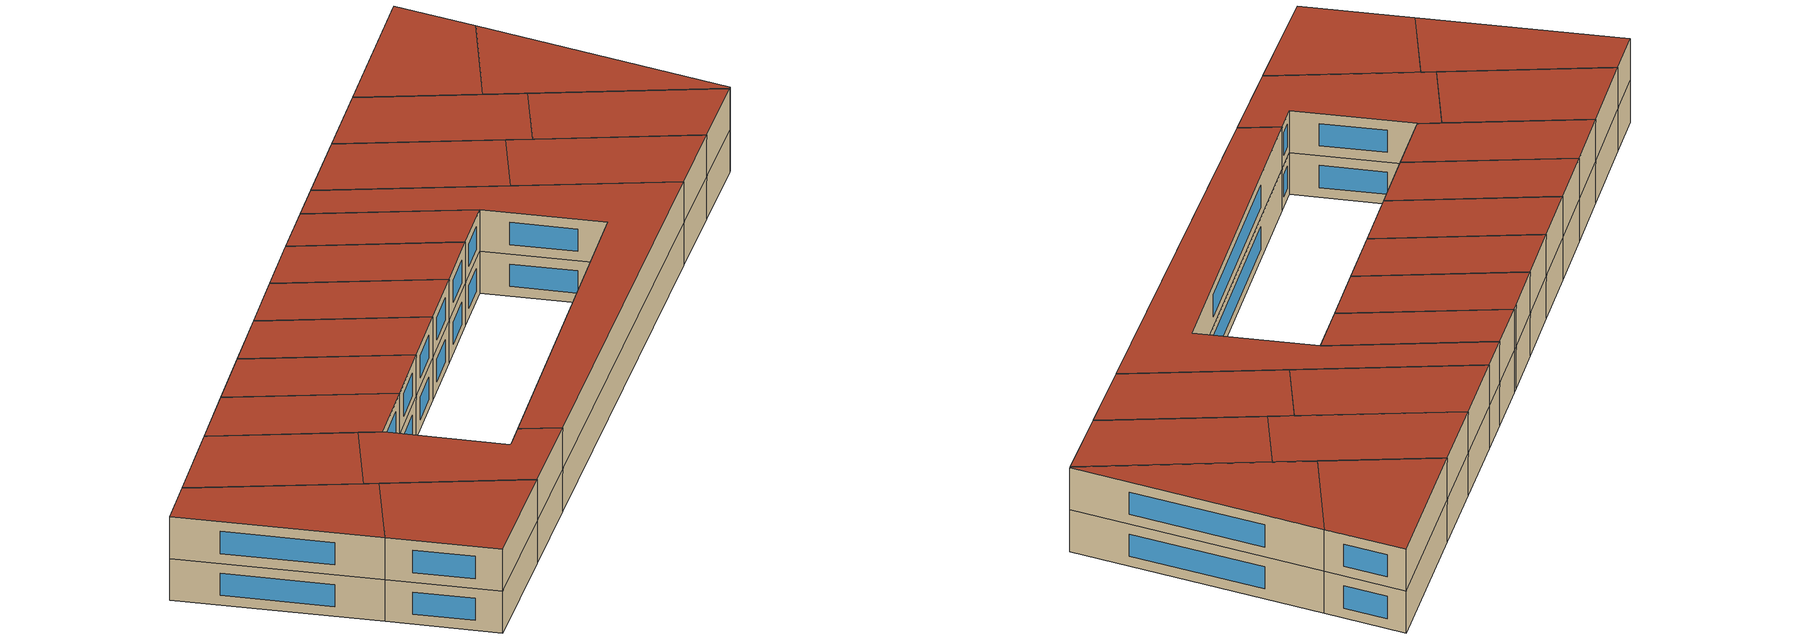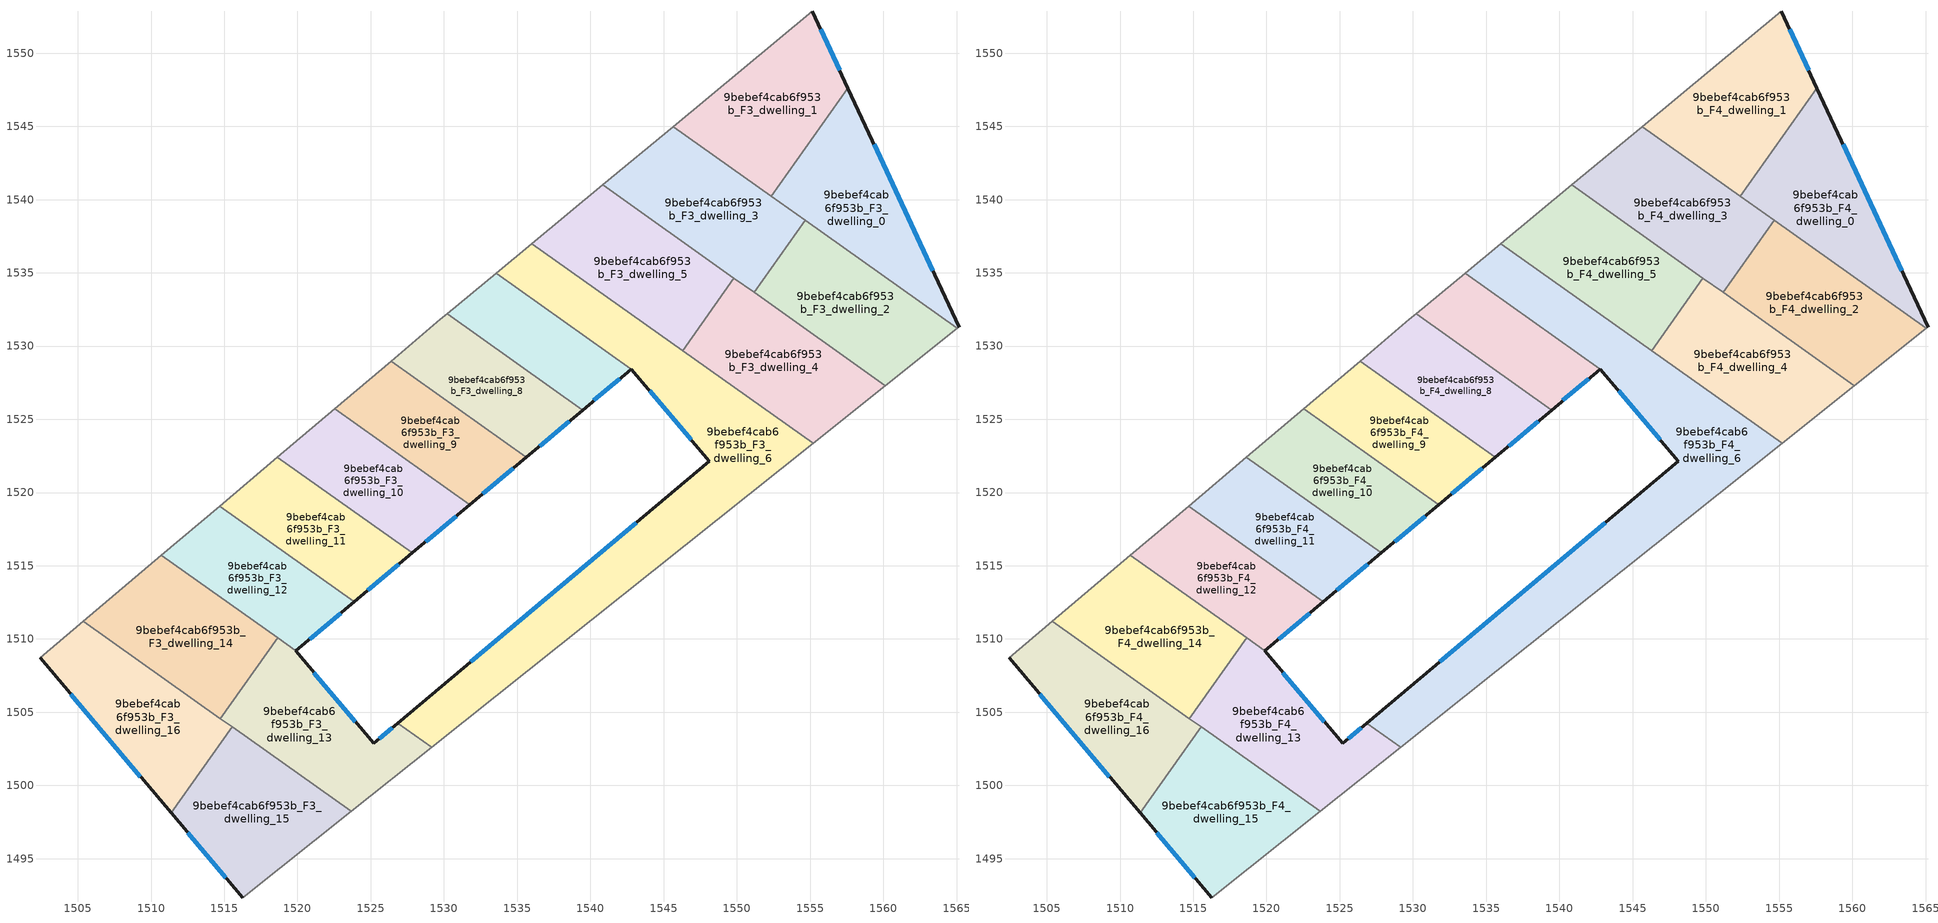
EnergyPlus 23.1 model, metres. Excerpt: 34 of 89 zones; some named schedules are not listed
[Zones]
9bebef4cab6f953b_F3_dwelling_0
 floor to 9bebef4cab6f953b_F2_dwelling_0 (EU_floor_Construction): 1557.59,1547.61 1565.17,1531.3 1565.06,1531.21 1552.35,1540.23 z9
 wall outside (EU_wall_Construction): 1565.17,1531.3 1557.59,1547.61 z9:12
 wall to 9bebef4cab6f953b_F3_dwelling_1 (EU_wall_Construction): 1557.59,1547.61 1552.35,1540.23 z9:12
 wall adiabatic (EU_wall_Construction): 1565.06,1531.21 1565.17,1531.3 z9:12
 wall to 9bebef4cab6f953b_F3_dwelling_2 (EU_wall_Construction): 1554.67,1538.59 1565.06,1531.21 z9:12
 wall to 9bebef4cab6f953b_F3_dwelling_3 (EU_wall_Construction): 1552.35,1540.23 1554.67,1538.59 z9:12
 window (EU_Window_Construction): 1563.39,1535.13 1559.37,1543.78 z9.7:11.3
9bebef4cab6f953b_F3_dwelling_1
 floor to 9bebef4cab6f953b_F2_dwelling_1 (EU_floor_Construction): 1555.15,1552.85 1557.59,1547.61 1552.35,1540.23 1545.65,1544.99 z9
 wall outside (EU_wall_Construction): 1557.59,1547.61 1555.15,1552.85 z9:12
 wall adiabatic (EU_wall_Construction): 1555.15,1552.85 1545.65,1544.99 z9:12
 wall to 9bebef4cab6f953b_F3_dwelling_3 (EU_wall_Construction): 1545.65,1544.99 1552.35,1540.23 z9:12
 window (EU_Window_Construction): 1557.01,1548.84 1555.72,1551.62 z9.7:11.3
9bebef4cab6f953b_F3_dwelling_10
 floor to 9bebef4cab6f953b_F2_dwelling_10 (EU_floor_Construction): 1531.76,1519.16 1527.84,1515.88 1518.63,1522.41 1522.53,1525.71 z9
 wall outside (EU_wall_Construction): 1527.84,1515.88 1531.76,1519.16 z9:12
 wall to 9bebef4cab6f953b_F3_dwelling_11 (EU_wall_Construction): 1518.63,1522.41 1527.84,1515.88 z9:12
 wall adiabatic (EU_wall_Construction): 1522.53,1525.71 1518.63,1522.41 z9:12
 wall to 9bebef4cab6f953b_F3_dwelling_9 (EU_wall_Construction): 1531.76,1519.16 1522.53,1525.71 z9:12
 window (EU_Window_Construction): 1528.76,1516.65 1530.84,1518.39 z9.7:11.3
9bebef4cab6f953b_F3_dwelling_11
 floor to 9bebef4cab6f953b_F2_dwelling_11 (EU_floor_Construction): 1527.84,1515.88 1523.89,1512.55 1514.69,1519.08 1518.63,1522.41 z9
 wall outside (EU_wall_Construction): 1523.89,1512.55 1527.84,1515.88 z9:12
 wall to 9bebef4cab6f953b_F3_dwelling_12 (EU_wall_Construction): 1514.69,1519.08 1523.89,1512.55 z9:12
 wall adiabatic (EU_wall_Construction): 1518.63,1522.41 1514.69,1519.08 z9:12
 window (EU_Window_Construction): 1524.81,1513.33 1526.91,1515.1 z9.7:11.3
9bebef4cab6f953b_F3_dwelling_12
 floor to 9bebef4cab6f953b_F2_dwelling_12 (EU_floor_Construction): 1523.89,1512.55 1519.89,1509.2 1510.71,1515.71 1514.69,1519.08 z9
 wall outside (EU_wall_Construction): 1519.89,1509.2 1523.89,1512.55 z9:12
 wall adiabatic (EU_wall_Construction): 1514.69,1519.08 1510.71,1515.71 z9:12
 wall to 9bebef4cab6f953b_F3_dwelling_14 (EU_wall_Construction): 1510.71,1515.71 1518.64,1510.08 z9:12
 wall to 9bebef4cab6f953b_F3_dwelling_13 (EU_wall_Construction): 1518.64,1510.08 1519.89,1509.2 z9:12
 window (EU_Window_Construction): 1520.82,1509.99 1522.95,1511.77 z9.7:11.3
9bebef4cab6f953b_F3_dwelling_13
 floor to 9bebef4cab6f953b_F2_dwelling_13 (EU_floor_Construction): 1526.84,1504.26 1529.16,1502.62 1523.66,1498.23 1514.73,1504.57 1518.64,1510.08 1519.89,1509.2 1519.87,1509.18 1525.2,1502.88 z9
 wall outside (EU_wall_Construction): 1526.84,1504.26 1525.2,1502.88 1519.87,1509.18 1519.89,1509.2 z9:12
 wall to 9bebef4cab6f953b_F3_dwelling_6 (EU_wall_Construction): 1529.16,1502.62 1526.84,1504.26 z9:12
 wall adiabatic (EU_wall_Construction): 1523.66,1498.23 1529.16,1502.62 z9:12
 wall to 9bebef4cab6f953b_F3_dwelling_14 (EU_wall_Construction): 1518.64,1510.08 1514.73,1504.57 z9:12
 wall to 9bebef4cab6f953b_F3_dwelling_15 (EU_wall_Construction): 1515.54,1504 1523.66,1498.23 z9:12
 wall to 9bebef4cab6f953b_F3_dwelling_16 (EU_wall_Construction): 1514.73,1504.57 1515.54,1504 z9:12
 window (EU_Window_Construction): 1523.95,1504.36 1521.12,1507.7 / 1526.46,1503.94 1525.59,1503.2 z9.7:11.3
9bebef4cab6f953b_F3_dwelling_14
 floor to 9bebef4cab6f953b_F2_dwelling_14 (EU_floor_Construction): 1518.64,1510.08 1514.73,1504.57 1505.38,1511.2 1510.71,1515.71 z9
 wall adiabatic (EU_wall_Construction): 1510.71,1515.71 1505.38,1511.2 z9:12
 wall to 9bebef4cab6f953b_F3_dwelling_16 (EU_wall_Construction): 1505.38,1511.2 1514.73,1504.57 z9:12
9bebef4cab6f953b_F3_dwelling_15
 floor to 9bebef4cab6f953b_F2_dwelling_15 (EU_floor_Construction): 1523.66,1498.23 1516.26,1492.34 1511.37,1498.12 1515.53,1504 z9
 wall outside (EU_wall_Construction): 1511.37,1498.12 1516.26,1492.34 z9:12
 wall to 9bebef4cab6f953b_F3_dwelling_16 (EU_wall_Construction): 1515.53,1504 1511.37,1498.12 z9:12
 wall adiabatic (EU_wall_Construction): 1516.26,1492.34 1523.66,1498.23 z9:12
 window (EU_Window_Construction): 1512.52,1496.76 1515.11,1493.7 z9.7:11.3
9bebef4cab6f953b_F3_dwelling_16
 floor to 9bebef4cab6f953b_F2_dwelling_16 (EU_floor_Construction): 1515.53,1504 1511.37,1498.12 1502.42,1508.71 1505.38,1511.2 z9
 wall outside (EU_wall_Construction): 1502.42,1508.71 1511.37,1498.12 z9:12
 wall adiabatic (EU_wall_Construction): 1505.38,1511.2 1502.42,1508.71 z9:12
 window (EU_Window_Construction): 1504.52,1506.22 1509.27,1500.61 z9.7:11.3
9bebef4cab6f953b_F3_dwelling_2
 floor to 9bebef4cab6f953b_F2_dwelling_2 (EU_floor_Construction): 1565.06,1531.21 1560.15,1527.3 1551.18,1533.66 1554.67,1538.59 z9
 wall adiabatic (EU_wall_Construction): 1560.15,1527.3 1565.06,1531.21 z9:12
 wall to 9bebef4cab6f953b_F3_dwelling_3 (EU_wall_Construction): 1554.67,1538.59 1551.18,1533.66 z9:12
 wall to 9bebef4cab6f953b_F3_dwelling_4 (EU_wall_Construction): 1551.18,1533.66 1560.15,1527.3 z9:12
9bebef4cab6f953b_F3_dwelling_3
 floor to 9bebef4cab6f953b_F2_dwelling_3 (EU_floor_Construction): 1554.67,1538.59 1551.18,1533.66 1540.84,1541 1545.65,1544.99 z9
 wall adiabatic (EU_wall_Construction): 1545.65,1544.99 1540.84,1541 z9:12
 wall to 9bebef4cab6f953b_F3_dwelling_5 (EU_wall_Construction): 1540.84,1541 1549.8,1534.64 z9:12
 wall to 9bebef4cab6f953b_F3_dwelling_4 (EU_wall_Construction): 1549.8,1534.64 1551.18,1533.66 z9:12
9bebef4cab6f953b_F3_dwelling_4
 floor to 9bebef4cab6f953b_F2_dwelling_4 (EU_floor_Construction): 1560.15,1527.3 1555.2,1523.36 1546.29,1529.69 1549.8,1534.64 z9
 wall adiabatic (EU_wall_Construction): 1555.2,1523.36 1560.15,1527.3 z9:12
 wall to 9bebef4cab6f953b_F3_dwelling_5 (EU_wall_Construction): 1549.8,1534.64 1546.29,1529.69 z9:12
 wall to 9bebef4cab6f953b_F3_dwelling_6 (EU_wall_Construction): 1546.29,1529.69 1555.2,1523.36 z9:12
9bebef4cab6f953b_F3_dwelling_5
 floor to 9bebef4cab6f953b_F2_dwelling_5 (EU_floor_Construction): 1549.8,1534.64 1546.29,1529.69 1536,1536.99 1540.84,1541 z9
 wall adiabatic (EU_wall_Construction): 1540.84,1541 1536,1536.99 z9:12
 wall to 9bebef4cab6f953b_F3_dwelling_6 (EU_wall_Construction): 1536,1536.99 1546.29,1529.69 z9:12
9bebef4cab6f953b_F3_dwelling_6
 floor to 9bebef4cab6f953b_F2_dwelling_6 (EU_floor_Construction): 1555.2,1523.36 1529.16,1502.62 1526.84,1504.26 1548.12,1522.13 1542.8,1528.43 1533.57,1534.98 1536,1536.99 z9
 wall outside (EU_wall_Construction): 1542.8,1528.43 1548.12,1522.13 1526.84,1504.26 z9:12
 wall to 9bebef4cab6f953b_F3_dwelling_7 (EU_wall_Construction): 1533.57,1534.98 1542.8,1528.43 z9:12
 wall adiabatic (EU_wall_Construction): 1536,1536.99 1533.57,1534.98 / 1529.16,1502.62 1555.2,1523.36 z9:12
 window (EU_Window_Construction): 1543.12,1517.93 1531.84,1508.46 / 1544.05,1526.95 1546.87,1523.61 z9.7:11.3
9bebef4cab6f953b_F3_dwelling_7
 floor to 9bebef4cab6f953b_F2_dwelling_7 (EU_floor_Construction): 1542.8,1528.43 1539.46,1525.63 1530.21,1532.19 1533.57,1534.98 z9
 wall outside (EU_wall_Construction): 1539.46,1525.63 1542.8,1528.43 z9:12
 wall to 9bebef4cab6f953b_F3_dwelling_8 (EU_wall_Construction): 1530.21,1532.19 1539.46,1525.63 z9:12
 wall adiabatic (EU_wall_Construction): 1533.57,1534.98 1530.21,1532.19 z9:12
 window (EU_Window_Construction): 1540.24,1526.29 1542.01,1527.77 z9.7:11.3
9bebef4cab6f953b_F3_dwelling_8
 floor to 9bebef4cab6f953b_F2_dwelling_8 (EU_floor_Construction): 1539.46,1525.63 1535.63,1522.41 1526.39,1528.97 1529.76,1531.82 1530.21,1532.19 z9
 wall outside (EU_wall_Construction): 1535.63,1522.41 1539.46,1525.63 z9:12
 wall to 9bebef4cab6f953b_F3_dwelling_9 (EU_wall_Construction): 1526.39,1528.97 1535.63,1522.41 z9:12
 wall adiabatic (EU_wall_Construction): 1530.21,1532.19 1529.76,1531.82 1526.39,1528.97 z9:12
 window (EU_Window_Construction): 1536.53,1523.17 1538.56,1524.87 z9.7:11.3
9bebef4cab6f953b_F3_dwelling_9
 floor to 9bebef4cab6f953b_F2_dwelling_9 (EU_floor_Construction): 1535.63,1522.41 1531.76,1519.16 1522.53,1525.71 1526.39,1528.97 z9
 wall outside (EU_wall_Construction): 1531.76,1519.16 1535.63,1522.41 z9:12
 wall adiabatic (EU_wall_Construction): 1526.39,1528.97 1522.53,1525.71 z9:12
 window (EU_Window_Construction): 1532.67,1519.93 1534.72,1521.65 z9.7:11.3
9bebef4cab6f953b_F4_dwelling_0
 floor to 9bebef4cab6f953b_F3_dwelling_0 (EU_floor_Construction): 1557.59,1547.61 1565.17,1531.3 1565.06,1531.21 1552.35,1540.23 z12
 wall outside (EU_wall_Construction): 1565.17,1531.3 1557.59,1547.61 z12:15
 wall to 9bebef4cab6f953b_F4_dwelling_1 (EU_wall_Construction): 1557.59,1547.61 1552.35,1540.23 z12:15
 wall adiabatic (EU_wall_Construction): 1565.06,1531.21 1565.17,1531.3 z12:15
 wall to 9bebef4cab6f953b_F4_dwelling_2 (EU_wall_Construction): 1554.67,1538.59 1565.06,1531.21 z12:15
 wall to 9bebef4cab6f953b_F4_dwelling_3 (EU_wall_Construction): 1552.35,1540.23 1554.67,1538.59 z12:15
 window (EU_Window_Construction): 1563.39,1535.13 1559.37,1543.78 z12.7:14.3
 roof outside (EU_roof_Construction): 1565.17,1531.3 1557.59,1547.61 1552.35,1540.23 1565.06,1531.21 z15
9bebef4cab6f953b_F4_dwelling_1
 floor to 9bebef4cab6f953b_F3_dwelling_1 (EU_floor_Construction): 1555.15,1552.85 1557.59,1547.61 1552.35,1540.23 1545.65,1544.99 z12
 wall outside (EU_wall_Construction): 1557.59,1547.61 1555.15,1552.85 z12:15
 wall adiabatic (EU_wall_Construction): 1555.15,1552.85 1545.65,1544.99 z12:15
 wall to 9bebef4cab6f953b_F4_dwelling_3 (EU_wall_Construction): 1545.65,1544.99 1552.35,1540.23 z12:15
 window (EU_Window_Construction): 1557.01,1548.84 1555.72,1551.62 z12.7:14.3
 roof outside (EU_roof_Construction): 1552.35,1540.23 1557.59,1547.61 1555.15,1552.85 1545.65,1544.99 z15
9bebef4cab6f953b_F4_dwelling_10
 floor to 9bebef4cab6f953b_F3_dwelling_10 (EU_floor_Construction): 1531.76,1519.16 1527.84,1515.88 1518.63,1522.41 1522.53,1525.71 z12
 wall outside (EU_wall_Construction): 1527.84,1515.88 1531.76,1519.16 z12:15
 wall to 9bebef4cab6f953b_F4_dwelling_11 (EU_wall_Construction): 1518.63,1522.41 1527.84,1515.88 z12:15
 wall adiabatic (EU_wall_Construction): 1522.53,1525.71 1518.63,1522.41 z12:15
 wall to 9bebef4cab6f953b_F4_dwelling_9 (EU_wall_Construction): 1531.76,1519.16 1522.53,1525.71 z12:15
 window (EU_Window_Construction): 1528.76,1516.65 1530.84,1518.39 z12.7:14.3
 roof outside (EU_roof_Construction): 1531.76,1519.16 1522.53,1525.71 1518.63,1522.41 1527.84,1515.88 z15
9bebef4cab6f953b_F4_dwelling_11
 floor to 9bebef4cab6f953b_F3_dwelling_11 (EU_floor_Construction): 1527.84,1515.88 1523.89,1512.55 1514.69,1519.08 1518.63,1522.41 z12
 wall outside (EU_wall_Construction): 1523.89,1512.55 1527.84,1515.88 z12:15
 wall to 9bebef4cab6f953b_F4_dwelling_12 (EU_wall_Construction): 1514.69,1519.08 1523.89,1512.55 z12:15
 wall adiabatic (EU_wall_Construction): 1518.63,1522.41 1514.69,1519.08 z12:15
 window (EU_Window_Construction): 1524.81,1513.33 1526.91,1515.1 z12.7:14.3
 roof outside (EU_roof_Construction): 1527.84,1515.88 1518.63,1522.41 1514.69,1519.08 1523.89,1512.55 z15
9bebef4cab6f953b_F4_dwelling_12
 floor to 9bebef4cab6f953b_F3_dwelling_12 (EU_floor_Construction): 1523.89,1512.55 1519.89,1509.2 1510.71,1515.71 1514.69,1519.08 z12
 wall outside (EU_wall_Construction): 1519.89,1509.2 1523.89,1512.55 z12:15
 wall adiabatic (EU_wall_Construction): 1514.69,1519.08 1510.71,1515.71 z12:15
 wall to 9bebef4cab6f953b_F4_dwelling_14 (EU_wall_Construction): 1510.71,1515.71 1518.64,1510.08 z12:15
 wall to 9bebef4cab6f953b_F4_dwelling_13 (EU_wall_Construction): 1518.64,1510.08 1519.89,1509.2 z12:15
 window (EU_Window_Construction): 1520.82,1509.99 1522.95,1511.77 z12.7:14.3
 roof outside (EU_roof_Construction): 1523.89,1512.55 1514.69,1519.08 1510.71,1515.71 1519.89,1509.2 z15
9bebef4cab6f953b_F4_dwelling_13
 floor to 9bebef4cab6f953b_F3_dwelling_13 (EU_floor_Construction): 1526.84,1504.26 1529.16,1502.62 1523.66,1498.23 1514.73,1504.57 1518.64,1510.08 1519.89,1509.2 1519.87,1509.18 1525.2,1502.88 z12
 wall outside (EU_wall_Construction): 1526.84,1504.26 1525.2,1502.88 1519.87,1509.18 1519.89,1509.2 z12:15
 wall to 9bebef4cab6f953b_F4_dwelling_6 (EU_wall_Construction): 1529.16,1502.62 1526.84,1504.26 z12:15
 wall adiabatic (EU_wall_Construction): 1523.66,1498.23 1529.16,1502.62 z12:15
 wall to 9bebef4cab6f953b_F4_dwelling_14 (EU_wall_Construction): 1518.64,1510.08 1514.73,1504.57 z12:15
 wall to 9bebef4cab6f953b_F4_dwelling_15 (EU_wall_Construction): 1515.54,1504 1523.66,1498.23 z12:15
 wall to 9bebef4cab6f953b_F4_dwelling_16 (EU_wall_Construction): 1514.73,1504.57 1515.54,1504 z12:15
 window (EU_Window_Construction): 1523.95,1504.36 1521.12,1507.7 / 1526.46,1503.94 1525.59,1503.2 z12.7:14.3
 roof outside (EU_roof_Construction): 1529.16,1502.62 1526.84,1504.26 1525.2,1502.88 1519.87,1509.18 1519.89,1509.2 1518.64,1510.08 1514.73,1504.57 1523.66,1498.23 z15
9bebef4cab6f953b_F4_dwelling_14
 floor to 9bebef4cab6f953b_F3_dwelling_14 (EU_floor_Construction): 1518.64,1510.08 1514.73,1504.57 1505.38,1511.2 1510.71,1515.71 z12
 wall adiabatic (EU_wall_Construction): 1510.71,1515.71 1505.38,1511.2 z12:15
 wall to 9bebef4cab6f953b_F4_dwelling_16 (EU_wall_Construction): 1505.38,1511.2 1514.73,1504.57 z12:15
 roof outside (EU_roof_Construction): 1514.73,1504.57 1518.64,1510.08 1510.71,1515.71 1505.38,1511.2 z15
9bebef4cab6f953b_F4_dwelling_15
 floor to 9bebef4cab6f953b_F3_dwelling_15 (EU_floor_Construction): 1523.66,1498.23 1516.26,1492.34 1511.37,1498.12 1515.53,1504 z12
 wall outside (EU_wall_Construction): 1511.37,1498.12 1516.26,1492.34 z12:15
 wall to 9bebef4cab6f953b_F4_dwelling_16 (EU_wall_Construction): 1515.53,1504 1511.37,1498.12 z12:15
 wall adiabatic (EU_wall_Construction): 1516.26,1492.34 1523.66,1498.23 z12:15
 window (EU_Window_Construction): 1512.52,1496.76 1515.11,1493.7 z12.7:14.3
 roof outside (EU_roof_Construction): 1523.66,1498.23 1515.53,1504 1511.37,1498.12 1516.26,1492.34 z15
9bebef4cab6f953b_F4_dwelling_16
 floor to 9bebef4cab6f953b_F3_dwelling_16 (EU_floor_Construction): 1515.53,1504 1511.37,1498.12 1502.42,1508.71 1505.38,1511.2 z12
 wall outside (EU_wall_Construction): 1502.42,1508.71 1511.37,1498.12 z12:15
 wall adiabatic (EU_wall_Construction): 1505.38,1511.2 1502.42,1508.71 z12:15
 window (EU_Window_Construction): 1504.52,1506.22 1509.27,1500.61 z12.7:14.3
 roof outside (EU_roof_Construction): 1511.37,1498.12 1515.53,1504 1505.38,1511.2 1502.42,1508.71 z15
9bebef4cab6f953b_F4_dwelling_2
 floor to 9bebef4cab6f953b_F3_dwelling_2 (EU_floor_Construction): 1565.06,1531.21 1560.15,1527.3 1551.18,1533.66 1554.67,1538.59 z12
 wall adiabatic (EU_wall_Construction): 1560.15,1527.3 1565.06,1531.21 z12:15
 wall to 9bebef4cab6f953b_F4_dwelling_3 (EU_wall_Construction): 1554.67,1538.59 1551.18,1533.66 z12:15
 wall to 9bebef4cab6f953b_F4_dwelling_4 (EU_wall_Construction): 1551.18,1533.66 1560.15,1527.3 z12:15
 roof outside (EU_roof_Construction): 1565.06,1531.21 1554.67,1538.59 1551.18,1533.66 1560.15,1527.3 z15
9bebef4cab6f953b_F4_dwelling_3
 floor to 9bebef4cab6f953b_F3_dwelling_3 (EU_floor_Construction): 1554.67,1538.59 1551.18,1533.66 1540.84,1541 1545.65,1544.99 z12
 wall adiabatic (EU_wall_Construction): 1545.65,1544.99 1540.84,1541 z12:15
 wall to 9bebef4cab6f953b_F4_dwelling_5 (EU_wall_Construction): 1540.84,1541 1549.8,1534.64 z12:15
 wall to 9bebef4cab6f953b_F4_dwelling_4 (EU_wall_Construction): 1549.8,1534.64 1551.18,1533.66 z12:15
 roof outside (EU_roof_Construction): 1551.18,1533.66 1554.67,1538.59 1545.65,1544.99 1540.84,1541 z15
9bebef4cab6f953b_F4_dwelling_4
 floor to 9bebef4cab6f953b_F3_dwelling_4 (EU_floor_Construction): 1560.15,1527.3 1555.2,1523.36 1546.29,1529.69 1549.8,1534.64 z12
 wall adiabatic (EU_wall_Construction): 1555.2,1523.36 1560.15,1527.3 z12:15
 wall to 9bebef4cab6f953b_F4_dwelling_5 (EU_wall_Construction): 1549.8,1534.64 1546.29,1529.69 z12:15
 wall to 9bebef4cab6f953b_F4_dwelling_6 (EU_wall_Construction): 1546.29,1529.69 1555.2,1523.36 z12:15
 roof outside (EU_roof_Construction): 1560.15,1527.3 1549.8,1534.64 1546.29,1529.69 1555.2,1523.36 z15
9bebef4cab6f953b_F4_dwelling_5
 floor to 9bebef4cab6f953b_F3_dwelling_5 (EU_floor_Construction): 1549.8,1534.64 1546.29,1529.69 1536,1536.99 1540.84,1541 z12
 wall adiabatic (EU_wall_Construction): 1540.84,1541 1536,1536.99 z12:15
 wall to 9bebef4cab6f953b_F4_dwelling_6 (EU_wall_Construction): 1536,1536.99 1546.29,1529.69 z12:15
 roof outside (EU_roof_Construction): 1546.29,1529.69 1549.8,1534.64 1540.84,1541 1536,1536.99 z15
9bebef4cab6f953b_F4_dwelling_6
 floor to 9bebef4cab6f953b_F3_dwelling_6 (EU_floor_Construction): 1555.2,1523.36 1529.16,1502.62 1526.84,1504.26 1548.12,1522.13 1542.8,1528.43 1533.57,1534.98 1536,1536.99 z12
 wall outside (EU_wall_Construction): 1542.8,1528.43 1548.12,1522.13 1526.84,1504.26 z12:15
 wall to 9bebef4cab6f953b_F4_dwelling_7 (EU_wall_Construction): 1533.57,1534.98 1542.8,1528.43 z12:15
 wall adiabatic (EU_wall_Construction): 1536,1536.99 1533.57,1534.98 / 1529.16,1502.62 1555.2,1523.36 z12:15
 window (EU_Window_Construction): 1543.12,1517.93 1531.84,1508.46 / 1544.05,1526.95 1546.87,1523.61 z12.7:14.3
 roof outside (EU_roof_Construction): 1555.2,1523.36 1536,1536.99 1533.57,1534.98 1542.8,1528.43 1548.12,1522.13 1526.84,1504.26 1529.16,1502.62 z15
9bebef4cab6f953b_F4_dwelling_7
 floor to 9bebef4cab6f953b_F3_dwelling_7 (EU_floor_Construction): 1542.8,1528.43 1539.46,1525.63 1530.21,1532.19 1533.57,1534.98 z12
 wall outside (EU_wall_Construction): 1539.46,1525.63 1542.8,1528.43 z12:15
 wall to 9bebef4cab6f953b_F4_dwelling_8 (EU_wall_Construction): 1530.21,1532.19 1539.46,1525.63 z12:15
 wall adiabatic (EU_wall_Construction): 1533.57,1534.98 1530.21,1532.19 z12:15
 window (EU_Window_Construction): 1540.24,1526.29 1542.01,1527.77 z12.7:14.3
 roof outside (EU_roof_Construction): 1542.8,1528.43 1533.57,1534.98 1530.21,1532.19 1539.46,1525.63 z15
9bebef4cab6f953b_F4_dwelling_8
 floor to 9bebef4cab6f953b_F3_dwelling_8 (EU_floor_Construction): 1539.46,1525.63 1535.63,1522.41 1526.39,1528.97 1529.76,1531.82 1530.21,1532.19 z12
 wall outside (EU_wall_Construction): 1535.63,1522.41 1539.46,1525.63 z12:15
 wall to 9bebef4cab6f953b_F4_dwelling_9 (EU_wall_Construction): 1526.39,1528.97 1535.63,1522.41 z12:15
 wall adiabatic (EU_wall_Construction): 1530.21,1532.19 1529.76,1531.82 1526.39,1528.97 z12:15
 window (EU_Window_Construction): 1536.53,1523.17 1538.56,1524.87 z12.7:14.3
 roof outside (EU_roof_Construction): 1539.46,1525.63 1530.21,1532.19 1529.76,1531.82 1526.39,1528.97 1535.63,1522.41 z15
9bebef4cab6f953b_F4_dwelling_9
 floor to 9bebef4cab6f953b_F3_dwelling_9 (EU_floor_Construction): 1535.63,1522.41 1531.76,1519.16 1522.53,1525.71 1526.39,1528.97 z12
 wall outside (EU_wall_Construction): 1531.76,1519.16 1535.63,1522.41 z12:15
 wall adiabatic (EU_wall_Construction): 1526.39,1528.97 1522.53,1525.71 z12:15
 window (EU_Window_Construction): 1532.67,1519.93 1534.72,1521.65 z12.7:14.3
 roof outside (EU_roof_Construction): 1535.63,1522.41 1526.39,1528.97 1522.53,1525.71 1531.76,1519.16 z15
[Building]
EU S2 Campaign: North Axis=0; Terrain=City; Solar Distribution=FullExterior
[Site:Location]
Budapest.Ferenc.Liszt.Intl.AP: Latitude=47.437; Longitude=19.256; Time Zone=1; Elevation=185
[SizingPeriod:WeatherFileDays]
AnnualSizingPeriod: Begin Month=1; Begin Day of Month=1; End Month=12; End Day of Month=31; Day of Week for Start Day=Monday; Use Weather File Daylight Saving Period=No; Use Weather File Rain and Snow Indicators=No
[MATERIAL]
EU_InternalMass_Material: Roughness=MediumRough; Thickness=0.1; Conductivity=1; Density=1800; Specific Heat=900; Thermal Absorptance=0.9; Solar Absorptance=0.7; Visible Absorptance=0.7
[MATERIAL:NOMASS] Roughness=MediumRough; Thermal Absorptance=0.9; Solar Absorptance=0.7; Visible Absorptance=0.7
Name | Thermal Resistance
EU_wall_NoMass | 0.832559
EU_roof_NoMass | 1.39638
EU_floor_NoMass | 0.872794
[WINDOWMATERIAL:SIMPLEGLAZINGSYSTEM]
EU_Window_SimpleGlazing: UFactor=2.79869; Solar Heat Gain Coefficient=0.75; Visible Transmittance=0.75
[CONSTRUCTION]
EU_wall_Construction: EU_wall_NoMass
EU_roof_Construction: EU_roof_NoMass
EU_floor_Construction: EU_floor_NoMass
EU_Window_Construction: EU_Window_SimpleGlazing
EU_InternalMass_Construction: EU_InternalMass_Material
[ZONE] Type=1; Multiplier=1; Ceiling Height=autocalculate; Floor Area=autocalculate; Part of Total Floor Area=Yes
Name | Volume
9bebef4cab6f953b_F3_dwelling_0; 9bebef4cab6f953b_F4_dwelling_0 | 214.997
9bebef4cab6f953b_F3_dwelling_1; 9bebef4cab6f953b_F4_dwelling_1 | 214.976
9bebef4cab6f953b_F3_dwelling_10; 9bebef4cab6f953b_F4_dwelling_10 | 167.691
9bebef4cab6f953b_F3_dwelling_11; 9bebef4cab6f953b_F4_dwelling_11 | 169.203
9bebef4cab6f953b_F3_dwelling_12; 9bebef4cab6f953b_F4_dwelling_12 | 170.808
9bebef4cab6f953b_F3_dwelling_13; 9bebef4cab6f953b_F4_dwelling_13; 9bebef4cab6f953b_F3_dwelling_4; 9bebef4cab6f953b_F4_dwelling_4 | 214.968
9bebef4cab6f953b_F3_dwelling_14; 9bebef4cab6f953b_F4_dwelling_14 | 214.97
9bebef4cab6f953b_F3_dwelling_15; 9bebef4cab6f953b_F4_dwelling_15 | 214.962
9bebef4cab6f953b_F3_dwelling_16; 9bebef4cab6f953b_F4_dwelling_16 | 214.949
9bebef4cab6f953b_F3_dwelling_2; 9bebef4cab6f953b_F4_dwelling_2 | 214.95
9bebef4cab6f953b_F3_dwelling_3; 9bebef4cab6f953b_F4_dwelling_3 | 214.971
9bebef4cab6f953b_F3_dwelling_5; 9bebef4cab6f953b_F4_dwelling_5 | 214.964
9bebef4cab6f953b_F3_dwelling_6; 9bebef4cab6f953b_F4_dwelling_6 | 522.908
9bebef4cab6f953b_F3_dwelling_7; 9bebef4cab6f953b_F4_dwelling_7 | 143.257
9bebef4cab6f953b_F3_dwelling_8; 9bebef4cab6f953b_F4_dwelling_8 | 164.706
9bebef4cab6f953b_F3_dwelling_9; 9bebef4cab6f953b_F4_dwelling_9 | 166.168
[INTERNALMASS] Construction=EU_InternalMass_Construction
Name | Zone or ZoneList | Surface Area
9bebef4cab6f953b_F3_dwelling_0_EU_InternalMass | 9bebef4cab6f953b_F3_dwelling_0 | 71.664
9bebef4cab6f953b_F3_dwelling_1_EU_InternalMass | 9bebef4cab6f953b_F3_dwelling_1 | 71.6601
9bebef4cab6f953b_F3_dwelling_2_EU_InternalMass | 9bebef4cab6f953b_F3_dwelling_2 | 71.652
9bebef4cab6f953b_F3_dwelling_3_EU_InternalMass | 9bebef4cab6f953b_F3_dwelling_3 | 71.6571
9bebef4cab6f953b_F3_dwelling_4_EU_InternalMass | 9bebef4cab6f953b_F3_dwelling_4 | 71.6546
9bebef4cab6f953b_F3_dwelling_5_EU_InternalMass | 9bebef4cab6f953b_F3_dwelling_5 | 71.6571
9bebef4cab6f953b_F3_dwelling_6_EU_InternalMass | 9bebef4cab6f953b_F3_dwelling_6 | 174.3
9bebef4cab6f953b_F3_dwelling_7_EU_InternalMass | 9bebef4cab6f953b_F3_dwelling_7 | 47.7524
9bebef4cab6f953b_F3_dwelling_8_EU_InternalMass | 9bebef4cab6f953b_F3_dwelling_8 | 54.902
9bebef4cab6f953b_F3_dwelling_9_EU_InternalMass | 9bebef4cab6f953b_F3_dwelling_9 | 55.3894
9bebef4cab6f953b_F3_dwelling_10_EU_InternalMass | 9bebef4cab6f953b_F3_dwelling_10 | 55.8971
9bebef4cab6f953b_F3_dwelling_11_EU_InternalMass | 9bebef4cab6f953b_F3_dwelling_11 | 56.4011
9bebef4cab6f953b_F3_dwelling_12_EU_InternalMass | 9bebef4cab6f953b_F3_dwelling_12 | 56.9362
9bebef4cab6f953b_F3_dwelling_13_EU_InternalMass | 9bebef4cab6f953b_F3_dwelling_13 | 71.657
9bebef4cab6f953b_F3_dwelling_14_EU_InternalMass | 9bebef4cab6f953b_F3_dwelling_14 | 71.6576
9bebef4cab6f953b_F3_dwelling_15_EU_InternalMass | 9bebef4cab6f953b_F3_dwelling_15 | 71.656
9bebef4cab6f953b_F3_dwelling_16_EU_InternalMass | 9bebef4cab6f953b_F3_dwelling_16 | 71.6527
9bebef4cab6f953b_F4_dwelling_0_EU_InternalMass | 9bebef4cab6f953b_F4_dwelling_0 | 71.664
9bebef4cab6f953b_F4_dwelling_1_EU_InternalMass | 9bebef4cab6f953b_F4_dwelling_1 | 71.6601
9bebef4cab6f953b_F4_dwelling_2_EU_InternalMass | 9bebef4cab6f953b_F4_dwelling_2 | 71.652
9bebef4cab6f953b_F4_dwelling_3_EU_InternalMass | 9bebef4cab6f953b_F4_dwelling_3 | 71.6571
9bebef4cab6f953b_F4_dwelling_4_EU_InternalMass | 9bebef4cab6f953b_F4_dwelling_4 | 71.6546
9bebef4cab6f953b_F4_dwelling_5_EU_InternalMass | 9bebef4cab6f953b_F4_dwelling_5 | 71.6571
9bebef4cab6f953b_F4_dwelling_6_EU_InternalMass | 9bebef4cab6f953b_F4_dwelling_6 | 174.3
9bebef4cab6f953b_F4_dwelling_7_EU_InternalMass | 9bebef4cab6f953b_F4_dwelling_7 | 47.7524
9bebef4cab6f953b_F4_dwelling_8_EU_InternalMass | 9bebef4cab6f953b_F4_dwelling_8 | 54.902
9bebef4cab6f953b_F4_dwelling_9_EU_InternalMass | 9bebef4cab6f953b_F4_dwelling_9 | 55.3894
9bebef4cab6f953b_F4_dwelling_10_EU_InternalMass | 9bebef4cab6f953b_F4_dwelling_10 | 55.8971
9bebef4cab6f953b_F4_dwelling_11_EU_InternalMass | 9bebef4cab6f953b_F4_dwelling_11 | 56.4011
9bebef4cab6f953b_F4_dwelling_12_EU_InternalMass | 9bebef4cab6f953b_F4_dwelling_12 | 56.9362
9bebef4cab6f953b_F4_dwelling_13_EU_InternalMass | 9bebef4cab6f953b_F4_dwelling_13 | 71.657
9bebef4cab6f953b_F4_dwelling_14_EU_InternalMass | 9bebef4cab6f953b_F4_dwelling_14 | 71.6576
9bebef4cab6f953b_F4_dwelling_15_EU_InternalMass | 9bebef4cab6f953b_F4_dwelling_15 | 71.656
9bebef4cab6f953b_F4_dwelling_16_EU_InternalMass | 9bebef4cab6f953b_F4_dwelling_16 | 71.6527
[OTHEREQUIPMENT] Fuel Type=Electricity; Design Level Calculation Method=Watts/Area; Power per Zone Floor Area=1; Fraction Latent=0; Fraction Radiant=0; Fraction Lost=0; Carbon Dioxide Generation Rate=0; EndUse Subcategory=EU_Step8_InternalGains
Name | Zone or ZoneList or Space or SpaceList | Schedule
EU_Step8_InternalGain_9bebef4cab6f953b_F3_dwelling_0_f000 | 9bebef4cab6f953b_F3_dwelling_0 | EU_Step8_GainSchedule_9bebef4cab6f953b_F3_dwelling_0_f000
EU_Step8_InternalGain_9bebef4cab6f953b_F3_dwelling_1_f000 | 9bebef4cab6f953b_F3_dwelling_1 | EU_Step8_GainSchedule_9bebef4cab6f953b_F3_dwelling_1_f000
EU_Step8_InternalGain_9bebef4cab6f953b_F3_dwelling_2_f000 | 9bebef4cab6f953b_F3_dwelling_2 | EU_Step8_GainSchedule_9bebef4cab6f953b_F3_dwelling_2_f000
EU_Step8_InternalGain_9bebef4cab6f953b_F3_dwelling_3_f000 | 9bebef4cab6f953b_F3_dwelling_3 | EU_Step8_GainSchedule_9bebef4cab6f953b_F3_dwelling_3_f000
EU_Step8_InternalGain_9bebef4cab6f953b_F3_dwelling_4_f000 | 9bebef4cab6f953b_F3_dwelling_4 | EU_Step8_GainSchedule_9bebef4cab6f953b_F3_dwelling_4_f000
EU_Step8_InternalGain_9bebef4cab6f953b_F3_dwelling_5_f000 | 9bebef4cab6f953b_F3_dwelling_5 | EU_Step8_GainSchedule_9bebef4cab6f953b_F3_dwelling_5_f000
EU_Step8_InternalGain_9bebef4cab6f953b_F3_dwelling_6_f000 | 9bebef4cab6f953b_F3_dwelling_6 | EU_Step8_GainSchedule_9bebef4cab6f953b_F3_dwelling_6_f000
EU_Step8_InternalGain_9bebef4cab6f953b_F3_dwelling_7_f000 | 9bebef4cab6f953b_F3_dwelling_7 | EU_Step8_GainSchedule_9bebef4cab6f953b_F3_dwelling_7_f000
EU_Step8_InternalGain_9bebef4cab6f953b_F3_dwelling_8_f000 | 9bebef4cab6f953b_F3_dwelling_8 | EU_Step8_GainSchedule_9bebef4cab6f953b_F3_dwelling_8_f000
EU_Step8_InternalGain_9bebef4cab6f953b_F3_dwelling_9_f000 | 9bebef4cab6f953b_F3_dwelling_9 | EU_Step8_GainSchedule_9bebef4cab6f953b_F3_dwelling_9_f000
EU_Step8_InternalGain_9bebef4cab6f953b_F3_dwelling_10_f000 | 9bebef4cab6f953b_F3_dwelling_10 | EU_Step8_GainSchedule_9bebef4cab6f953b_F3_dwelling_10_f000
EU_Step8_InternalGain_9bebef4cab6f953b_F3_dwelling_11_f000 | 9bebef4cab6f953b_F3_dwelling_11 | EU_Step8_GainSchedule_9bebef4cab6f953b_F3_dwelling_11_f000
EU_Step8_InternalGain_9bebef4cab6f953b_F3_dwelling_12_f000 | 9bebef4cab6f953b_F3_dwelling_12 | EU_Step8_GainSchedule_9bebef4cab6f953b_F3_dwelling_12_f000
EU_Step8_InternalGain_9bebef4cab6f953b_F3_dwelling_13_f000 | 9bebef4cab6f953b_F3_dwelling_13 | EU_Step8_GainSchedule_9bebef4cab6f953b_F3_dwelling_13_f000
EU_Step8_InternalGain_9bebef4cab6f953b_F3_dwelling_14_f000 | 9bebef4cab6f953b_F3_dwelling_14 | EU_Step8_GainSchedule_9bebef4cab6f953b_F3_dwelling_14_f000
EU_Step8_InternalGain_9bebef4cab6f953b_F3_dwelling_15_f000 | 9bebef4cab6f953b_F3_dwelling_15 | EU_Step8_GainSchedule_9bebef4cab6f953b_F3_dwelling_15_f000
EU_Step8_InternalGain_9bebef4cab6f953b_F3_dwelling_16_f000 | 9bebef4cab6f953b_F3_dwelling_16 | EU_Step8_GainSchedule_9bebef4cab6f953b_F3_dwelling_16_f000
EU_Step8_InternalGain_9bebef4cab6f953b_F4_dwelling_0_f000 | 9bebef4cab6f953b_F4_dwelling_0 | EU_Step8_GainSchedule_9bebef4cab6f953b_F4_dwelling_0_f000
EU_Step8_InternalGain_9bebef4cab6f953b_F4_dwelling_1_f000 | 9bebef4cab6f953b_F4_dwelling_1 | EU_Step8_GainSchedule_9bebef4cab6f953b_F4_dwelling_1_f000
EU_Step8_InternalGain_9bebef4cab6f953b_F4_dwelling_2_f000 | 9bebef4cab6f953b_F4_dwelling_2 | EU_Step8_GainSchedule_9bebef4cab6f953b_F4_dwelling_2_f000
EU_Step8_InternalGain_9bebef4cab6f953b_F4_dwelling_3_f000 | 9bebef4cab6f953b_F4_dwelling_3 | EU_Step8_GainSchedule_9bebef4cab6f953b_F4_dwelling_3_f000
EU_Step8_InternalGain_9bebef4cab6f953b_F4_dwelling_4_f000 | 9bebef4cab6f953b_F4_dwelling_4 | EU_Step8_GainSchedule_9bebef4cab6f953b_F4_dwelling_4_f000
EU_Step8_InternalGain_9bebef4cab6f953b_F4_dwelling_5_f000 | 9bebef4cab6f953b_F4_dwelling_5 | EU_Step8_GainSchedule_9bebef4cab6f953b_F4_dwelling_5_f000
EU_Step8_InternalGain_9bebef4cab6f953b_F4_dwelling_6_f000 | 9bebef4cab6f953b_F4_dwelling_6 | EU_Step8_GainSchedule_9bebef4cab6f953b_F4_dwelling_6_f000
EU_Step8_InternalGain_9bebef4cab6f953b_F4_dwelling_7_f000 | 9bebef4cab6f953b_F4_dwelling_7 | EU_Step8_GainSchedule_9bebef4cab6f953b_F4_dwelling_7_f000
EU_Step8_InternalGain_9bebef4cab6f953b_F4_dwelling_8_f000 | 9bebef4cab6f953b_F4_dwelling_8 | EU_Step8_GainSchedule_9bebef4cab6f953b_F4_dwelling_8_f000
EU_Step8_InternalGain_9bebef4cab6f953b_F4_dwelling_9_f000 | 9bebef4cab6f953b_F4_dwelling_9 | EU_Step8_GainSchedule_9bebef4cab6f953b_F4_dwelling_9_f000
EU_Step8_InternalGain_9bebef4cab6f953b_F4_dwelling_10_f000 | 9bebef4cab6f953b_F4_dwelling_10 | EU_Step8_GainSchedule_9bebef4cab6f953b_F4_dwelling_10_f000
EU_Step8_InternalGain_9bebef4cab6f953b_F4_dwelling_11_f000 | 9bebef4cab6f953b_F4_dwelling_11 | EU_Step8_GainSchedule_9bebef4cab6f953b_F4_dwelling_11_f000
EU_Step8_InternalGain_9bebef4cab6f953b_F4_dwelling_12_f000 | 9bebef4cab6f953b_F4_dwelling_12 | EU_Step8_GainSchedule_9bebef4cab6f953b_F4_dwelling_12_f000
EU_Step8_InternalGain_9bebef4cab6f953b_F4_dwelling_13_f000 | 9bebef4cab6f953b_F4_dwelling_13 | EU_Step8_GainSchedule_9bebef4cab6f953b_F4_dwelling_13_f000
EU_Step8_InternalGain_9bebef4cab6f953b_F4_dwelling_14_f000 | 9bebef4cab6f953b_F4_dwelling_14 | EU_Step8_GainSchedule_9bebef4cab6f953b_F4_dwelling_14_f000
EU_Step8_InternalGain_9bebef4cab6f953b_F4_dwelling_15_f000 | 9bebef4cab6f953b_F4_dwelling_15 | EU_Step8_GainSchedule_9bebef4cab6f953b_F4_dwelling_15_f000
EU_Step8_InternalGain_9bebef4cab6f953b_F4_dwelling_16_f000 | 9bebef4cab6f953b_F4_dwelling_16 | EU_Step8_GainSchedule_9bebef4cab6f953b_F4_dwelling_16_f000
[ZONEVENTILATION:DESIGNFLOWRATE] Schedule=EU_AlwaysOn; Design Flow Rate Calculation Method=AirChanges/Hour; Air Changes per Hour=0.475469; Ventilation Type=Natural; Fan Pressure Rise=0; Fan Total Efficiency=1; Constant Term Coefficient=1; Temperature Term Coefficient=0; Velocity Term Coefficient=0; Velocity Squared Term Coefficient=0; Minimum Indoor Temperature=-100; Maximum Indoor Temperature=100; Delta Temperature=-100; Minimum Outdoor Temperature=-100; Maximum Outdoor Temperature=100; Maximum Wind Speed=40
Name | Zone or ZoneList or Space or SpaceList
EU_ConstantAir_9bebef4cab6f953b_F3_dwelling_0 | 9bebef4cab6f953b_F3_dwelling_0
EU_ConstantAir_9bebef4cab6f953b_F3_dwelling_1 | 9bebef4cab6f953b_F3_dwelling_1
EU_ConstantAir_9bebef4cab6f953b_F3_dwelling_2 | 9bebef4cab6f953b_F3_dwelling_2
EU_ConstantAir_9bebef4cab6f953b_F3_dwelling_3 | 9bebef4cab6f953b_F3_dwelling_3
EU_ConstantAir_9bebef4cab6f953b_F3_dwelling_4 | 9bebef4cab6f953b_F3_dwelling_4
EU_ConstantAir_9bebef4cab6f953b_F3_dwelling_5 | 9bebef4cab6f953b_F3_dwelling_5
EU_ConstantAir_9bebef4cab6f953b_F3_dwelling_6 | 9bebef4cab6f953b_F3_dwelling_6
EU_ConstantAir_9bebef4cab6f953b_F3_dwelling_7 | 9bebef4cab6f953b_F3_dwelling_7
EU_ConstantAir_9bebef4cab6f953b_F3_dwelling_8 | 9bebef4cab6f953b_F3_dwelling_8
EU_ConstantAir_9bebef4cab6f953b_F3_dwelling_9 | 9bebef4cab6f953b_F3_dwelling_9
EU_ConstantAir_9bebef4cab6f953b_F3_dwelling_10 | 9bebef4cab6f953b_F3_dwelling_10
EU_ConstantAir_9bebef4cab6f953b_F3_dwelling_11 | 9bebef4cab6f953b_F3_dwelling_11
EU_ConstantAir_9bebef4cab6f953b_F3_dwelling_12 | 9bebef4cab6f953b_F3_dwelling_12
EU_ConstantAir_9bebef4cab6f953b_F3_dwelling_13 | 9bebef4cab6f953b_F3_dwelling_13
EU_ConstantAir_9bebef4cab6f953b_F3_dwelling_14 | 9bebef4cab6f953b_F3_dwelling_14
EU_ConstantAir_9bebef4cab6f953b_F3_dwelling_15 | 9bebef4cab6f953b_F3_dwelling_15
EU_ConstantAir_9bebef4cab6f953b_F3_dwelling_16 | 9bebef4cab6f953b_F3_dwelling_16
EU_ConstantAir_9bebef4cab6f953b_F4_dwelling_0 | 9bebef4cab6f953b_F4_dwelling_0
EU_ConstantAir_9bebef4cab6f953b_F4_dwelling_1 | 9bebef4cab6f953b_F4_dwelling_1
EU_ConstantAir_9bebef4cab6f953b_F4_dwelling_2 | 9bebef4cab6f953b_F4_dwelling_2
EU_ConstantAir_9bebef4cab6f953b_F4_dwelling_3 | 9bebef4cab6f953b_F4_dwelling_3
EU_ConstantAir_9bebef4cab6f953b_F4_dwelling_4 | 9bebef4cab6f953b_F4_dwelling_4
EU_ConstantAir_9bebef4cab6f953b_F4_dwelling_5 | 9bebef4cab6f953b_F4_dwelling_5
EU_ConstantAir_9bebef4cab6f953b_F4_dwelling_6 | 9bebef4cab6f953b_F4_dwelling_6
EU_ConstantAir_9bebef4cab6f953b_F4_dwelling_7 | 9bebef4cab6f953b_F4_dwelling_7
EU_ConstantAir_9bebef4cab6f953b_F4_dwelling_8 | 9bebef4cab6f953b_F4_dwelling_8
EU_ConstantAir_9bebef4cab6f953b_F4_dwelling_9 | 9bebef4cab6f953b_F4_dwelling_9
EU_ConstantAir_9bebef4cab6f953b_F4_dwelling_10 | 9bebef4cab6f953b_F4_dwelling_10
EU_ConstantAir_9bebef4cab6f953b_F4_dwelling_11 | 9bebef4cab6f953b_F4_dwelling_11
EU_ConstantAir_9bebef4cab6f953b_F4_dwelling_12 | 9bebef4cab6f953b_F4_dwelling_12
EU_ConstantAir_9bebef4cab6f953b_F4_dwelling_13 | 9bebef4cab6f953b_F4_dwelling_13
EU_ConstantAir_9bebef4cab6f953b_F4_dwelling_14 | 9bebef4cab6f953b_F4_dwelling_14
EU_ConstantAir_9bebef4cab6f953b_F4_dwelling_15 | 9bebef4cab6f953b_F4_dwelling_15
EU_ConstantAir_9bebef4cab6f953b_F4_dwelling_16 | 9bebef4cab6f953b_F4_dwelling_16
[HVACTEMPLATE:ZONE:IDEALLOADSAIRSYSTEM] System Availability Schedule=EU_AlwaysOn; Maximum Heating Supply Air Temperature=50; Minimum Cooling Supply Air Temperature=13; Maximum Heating Supply Air Humidity Ratio=0.0156; Minimum Cooling Supply Air Humidity Ratio=0.0077; Heating Limit=NoLimit; Cooling Limit=NoLimit; Heating Availability Schedule=EU_AlwaysOn; Cooling Availability Schedule=EU_CoolingOff; Dehumidification Control Type=ConstantSensibleHeatRatio; Cooling Sensible Heat Ratio=0.7; Dehumidification Setpoint=60; Humidification Control Type=None; Humidification Setpoint=30; Outdoor Air Method=None; Outdoor Air Flow Rate per Person=0.00944; Outdoor Air Flow Rate per Zone Floor Area=0; Outdoor Air Flow Rate per Zone=0; Demand Controlled Ventilation Type=None; Outdoor Air Economizer Type=NoEconomizer; Heat Recovery Type=None; Sensible Heat Recovery Effectiveness=0.7; Latent Heat Recovery Effectiveness=0.65
Name | Template Thermostat
9bebef4cab6f953b_F3_dwelling_0 | EU_HeatOnly_9bebef4cab6f953b_F3_dwelling_0
9bebef4cab6f953b_F3_dwelling_1 | EU_HeatOnly_9bebef4cab6f953b_F3_dwelling_1
9bebef4cab6f953b_F3_dwelling_2 | EU_HeatOnly_9bebef4cab6f953b_F3_dwelling_2
9bebef4cab6f953b_F3_dwelling_3 | EU_HeatOnly_9bebef4cab6f953b_F3_dwelling_3
9bebef4cab6f953b_F3_dwelling_4 | EU_HeatOnly_9bebef4cab6f953b_F3_dwelling_4
9bebef4cab6f953b_F3_dwelling_5 | EU_HeatOnly_9bebef4cab6f953b_F3_dwelling_5
9bebef4cab6f953b_F3_dwelling_6 | EU_HeatOnly_9bebef4cab6f953b_F3_dwelling_6
9bebef4cab6f953b_F3_dwelling_7 | EU_HeatOnly_9bebef4cab6f953b_F3_dwelling_7
9bebef4cab6f953b_F3_dwelling_8 | EU_HeatOnly_9bebef4cab6f953b_F3_dwelling_8
9bebef4cab6f953b_F3_dwelling_9 | EU_HeatOnly_9bebef4cab6f953b_F3_dwelling_9
9bebef4cab6f953b_F3_dwelling_10 | EU_HeatOnly_9bebef4cab6f953b_F3_dwelling_10
9bebef4cab6f953b_F3_dwelling_11 | EU_HeatOnly_9bebef4cab6f953b_F3_dwelling_11
9bebef4cab6f953b_F3_dwelling_12 | EU_HeatOnly_9bebef4cab6f953b_F3_dwelling_12
9bebef4cab6f953b_F3_dwelling_13 | EU_HeatOnly_9bebef4cab6f953b_F3_dwelling_13
9bebef4cab6f953b_F3_dwelling_14 | EU_HeatOnly_9bebef4cab6f953b_F3_dwelling_14
9bebef4cab6f953b_F3_dwelling_15 | EU_HeatOnly_9bebef4cab6f953b_F3_dwelling_15
9bebef4cab6f953b_F3_dwelling_16 | EU_HeatOnly_9bebef4cab6f953b_F3_dwelling_16
9bebef4cab6f953b_F4_dwelling_0 | EU_HeatOnly_9bebef4cab6f953b_F4_dwelling_0
9bebef4cab6f953b_F4_dwelling_1 | EU_HeatOnly_9bebef4cab6f953b_F4_dwelling_1
9bebef4cab6f953b_F4_dwelling_2 | EU_HeatOnly_9bebef4cab6f953b_F4_dwelling_2
9bebef4cab6f953b_F4_dwelling_3 | EU_HeatOnly_9bebef4cab6f953b_F4_dwelling_3
9bebef4cab6f953b_F4_dwelling_4 | EU_HeatOnly_9bebef4cab6f953b_F4_dwelling_4
9bebef4cab6f953b_F4_dwelling_5 | EU_HeatOnly_9bebef4cab6f953b_F4_dwelling_5
9bebef4cab6f953b_F4_dwelling_6 | EU_HeatOnly_9bebef4cab6f953b_F4_dwelling_6
9bebef4cab6f953b_F4_dwelling_7 | EU_HeatOnly_9bebef4cab6f953b_F4_dwelling_7
9bebef4cab6f953b_F4_dwelling_8 | EU_HeatOnly_9bebef4cab6f953b_F4_dwelling_8
9bebef4cab6f953b_F4_dwelling_9 | EU_HeatOnly_9bebef4cab6f953b_F4_dwelling_9
9bebef4cab6f953b_F4_dwelling_10 | EU_HeatOnly_9bebef4cab6f953b_F4_dwelling_10
9bebef4cab6f953b_F4_dwelling_11 | EU_HeatOnly_9bebef4cab6f953b_F4_dwelling_11
9bebef4cab6f953b_F4_dwelling_12 | EU_HeatOnly_9bebef4cab6f953b_F4_dwelling_12
9bebef4cab6f953b_F4_dwelling_13 | EU_HeatOnly_9bebef4cab6f953b_F4_dwelling_13
9bebef4cab6f953b_F4_dwelling_14 | EU_HeatOnly_9bebef4cab6f953b_F4_dwelling_14
9bebef4cab6f953b_F4_dwelling_15 | EU_HeatOnly_9bebef4cab6f953b_F4_dwelling_15
9bebef4cab6f953b_F4_dwelling_16 | EU_HeatOnly_9bebef4cab6f953b_F4_dwelling_16
[SIZING:ZONE] Zone Cooling Design Supply Air Temperature Input Method=SupplyAirTemperature; Zone Cooling Design Supply Air Temperature=13; Zone Heating Design Supply Air Temperature Input Method=SupplyAirTemperature; Zone Heating Design Supply Air Temperature=50; Zone Cooling Design Supply Air Humidity Ratio=0.008; Zone Heating Design Supply Air Humidity Ratio=0.008; Cooling Design Air Flow Method=DesignDay; Cooling Design Air Flow Rate=0; Cooling Minimum Air Flow per Zone Floor Area=0.000762; Cooling Minimum Air Flow=0; Cooling Minimum Air Flow Fraction=0.2; Heating Design Air Flow Method=DesignDay; Heating Design Air Flow Rate=0; Heating Maximum Air Flow per Zone Floor Area=0.002032; Heating Maximum Air Flow=0.141576; Heating Maximum Air Flow Fraction=0.3; Account for Dedicated Outdoor Air System=No; Dedicated Outdoor Air System Control Strategy=NeutralSupplyAir; Dedicated Outdoor Air Low Setpoint Temperature for Design=autosize; Dedicated Outdoor Air High Setpoint Temperature for Design=autosize; Zone Load Sizing Method=Sensible Load Only No Latent Load; Zone Latent Cooling Design Supply Air Humidity Ratio Input Method=HumidityRatioDifference; Zone Cooling Design Supply Air Humidity Ratio Difference=0.005; Zone Latent Heating Design Supply Air Humidity Ratio Input Method=HumidityRatioDifference; Zone Humidification Design Supply Air Humidity Ratio Difference=0.005
9bebef4cab6f953b_F3_dwelling_0; 9bebef4cab6f953b_F3_dwelling_1; 9bebef4cab6f953b_F3_dwelling_2; 9bebef4cab6f953b_F3_dwelling_3; 9bebef4cab6f953b_F3_dwelling_4; 9bebef4cab6f953b_F3_dwelling_5; 9bebef4cab6f953b_F3_dwelling_6; 9bebef4cab6f953b_F3_dwelling_7; 9bebef4cab6f953b_F3_dwelling_8; 9bebef4cab6f953b_F3_dwelling_9; 9bebef4cab6f953b_F3_dwelling_10; 9bebef4cab6f953b_F3_dwelling_11; 9bebef4cab6f953b_F3_dwelling_12; 9bebef4cab6f953b_F3_dwelling_13; 9bebef4cab6f953b_F3_dwelling_14; 9bebef4cab6f953b_F3_dwelling_15; 9bebef4cab6f953b_F3_dwelling_16; 9bebef4cab6f953b_F4_dwelling_0; 9bebef4cab6f953b_F4_dwelling_1; 9bebef4cab6f953b_F4_dwelling_2; 9bebef4cab6f953b_F4_dwelling_3; 9bebef4cab6f953b_F4_dwelling_4; 9bebef4cab6f953b_F4_dwelling_5; 9bebef4cab6f953b_F4_dwelling_6; 9bebef4cab6f953b_F4_dwelling_7; 9bebef4cab6f953b_F4_dwelling_8; 9bebef4cab6f953b_F4_dwelling_9; 9bebef4cab6f953b_F4_dwelling_10; 9bebef4cab6f953b_F4_dwelling_11; 9bebef4cab6f953b_F4_dwelling_12; 9bebef4cab6f953b_F4_dwelling_13; 9bebef4cab6f953b_F4_dwelling_14; 9bebef4cab6f953b_F4_dwelling_15; 9bebef4cab6f953b_F4_dwelling_16
[SCHEDULE:FILE] Column Number=1; Rows to Skip at Top=0; Number of Hours of Data=8760; Column Separator=Comma; Interpolate to Timestep=No; Minutes per Item=60; Adjust Schedule for Daylight Savings=Yes
Name | File
EU_Step8_GainSchedule_9bebef4cab6f953b_F3_dwelling_0_f000 | ../../schedules/9bebef4cab6f953b/9bebef4cab6f953b_F3_dwelling_0_f000_gain.csv
EU_Step8_GainSchedule_9bebef4cab6f953b_F3_dwelling_1_f000 | ../../schedules/9bebef4cab6f953b/9bebef4cab6f953b_F3_dwelling_1_f000_gain.csv
EU_Step8_GainSchedule_9bebef4cab6f953b_F3_dwelling_2_f000 | ../../schedules/9bebef4cab6f953b/9bebef4cab6f953b_F3_dwelling_2_f000_gain.csv
EU_Step8_GainSchedule_9bebef4cab6f953b_F3_dwelling_3_f000 | ../../schedules/9bebef4cab6f953b/9bebef4cab6f953b_F3_dwelling_3_f000_gain.csv
EU_Step8_GainSchedule_9bebef4cab6f953b_F3_dwelling_4_f000 | ../../schedules/9bebef4cab6f953b/9bebef4cab6f953b_F3_dwelling_4_f000_gain.csv
EU_Step8_GainSchedule_9bebef4cab6f953b_F3_dwelling_5_f000 | ../../schedules/9bebef4cab6f953b/9bebef4cab6f953b_F3_dwelling_5_f000_gain.csv
EU_Step8_GainSchedule_9bebef4cab6f953b_F3_dwelling_6_f000 | ../../schedules/9bebef4cab6f953b/9bebef4cab6f953b_F3_dwelling_6_f000_gain.csv
EU_Step8_GainSchedule_9bebef4cab6f953b_F3_dwelling_7_f000 | ../../schedules/9bebef4cab6f953b/9bebef4cab6f953b_F3_dwelling_7_f000_gain.csv
EU_Step8_GainSchedule_9bebef4cab6f953b_F3_dwelling_8_f000 | ../../schedules/9bebef4cab6f953b/9bebef4cab6f953b_F3_dwelling_8_f000_gain.csv
EU_Step8_GainSchedule_9bebef4cab6f953b_F3_dwelling_9_f000 | ../../schedules/9bebef4cab6f953b/9bebef4cab6f953b_F3_dwelling_9_f000_gain.csv
EU_Step8_GainSchedule_9bebef4cab6f953b_F3_dwelling_10_f000 | ../../schedules/9bebef4cab6f953b/9bebef4cab6f953b_F3_dwelling_10_f000_gain.csv
EU_Step8_GainSchedule_9bebef4cab6f953b_F3_dwelling_11_f000 | ../../schedules/9bebef4cab6f953b/9bebef4cab6f953b_F3_dwelling_11_f000_gain.csv
EU_Step8_GainSchedule_9bebef4cab6f953b_F3_dwelling_12_f000 | ../../schedules/9bebef4cab6f953b/9bebef4cab6f953b_F3_dwelling_12_f000_gain.csv
EU_Step8_GainSchedule_9bebef4cab6f953b_F3_dwelling_13_f000 | ../../schedules/9bebef4cab6f953b/9bebef4cab6f953b_F3_dwelling_13_f000_gain.csv
EU_Step8_GainSchedule_9bebef4cab6f953b_F3_dwelling_14_f000 | ../../schedules/9bebef4cab6f953b/9bebef4cab6f953b_F3_dwelling_14_f000_gain.csv
EU_Step8_GainSchedule_9bebef4cab6f953b_F3_dwelling_15_f000 | ../../schedules/9bebef4cab6f953b/9bebef4cab6f953b_F3_dwelling_15_f000_gain.csv
EU_Step8_GainSchedule_9bebef4cab6f953b_F3_dwelling_16_f000 | ../../schedules/9bebef4cab6f953b/9bebef4cab6f953b_F3_dwelling_16_f000_gain.csv
EU_Step8_GainSchedule_9bebef4cab6f953b_F4_dwelling_0_f000 | ../../schedules/9bebef4cab6f953b/9bebef4cab6f953b_F4_dwelling_0_f000_gain.csv
EU_Step8_GainSchedule_9bebef4cab6f953b_F4_dwelling_1_f000 | ../../schedules/9bebef4cab6f953b/9bebef4cab6f953b_F4_dwelling_1_f000_gain.csv
